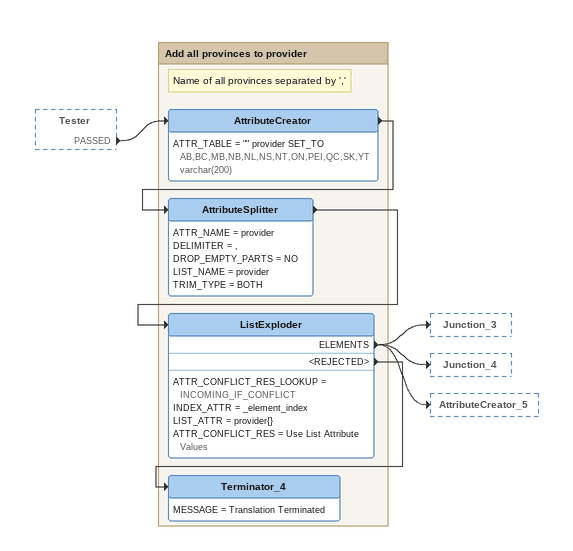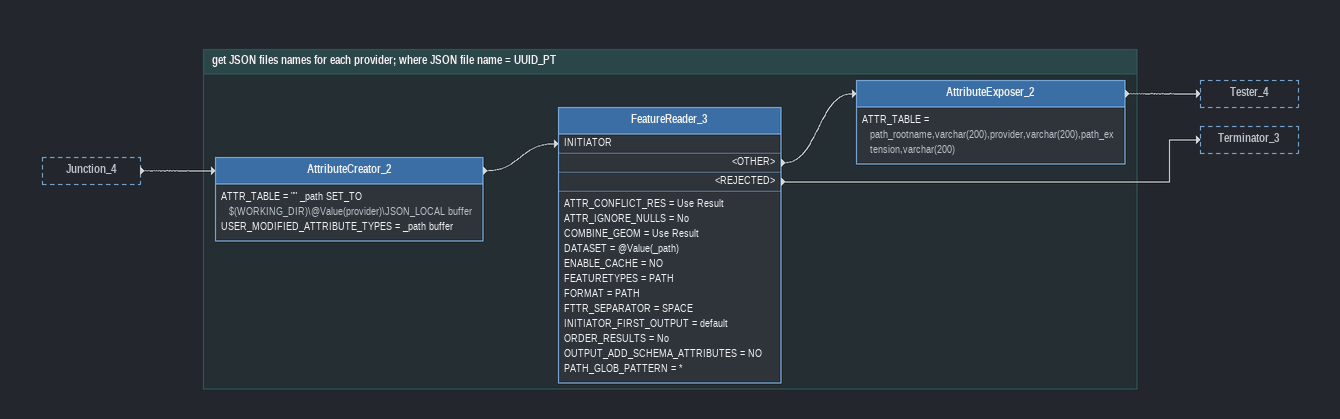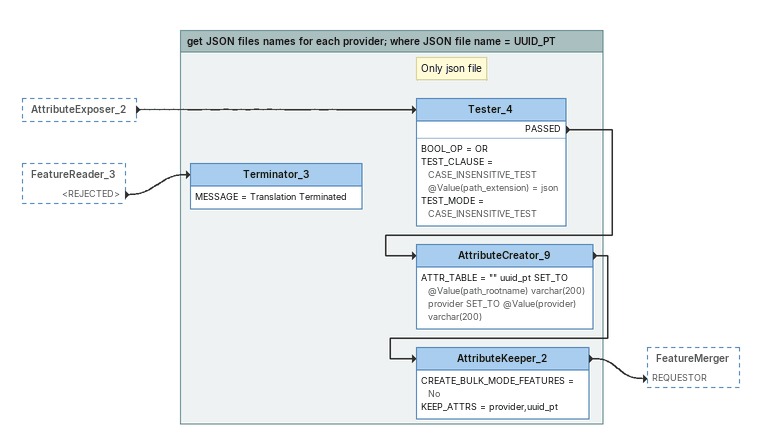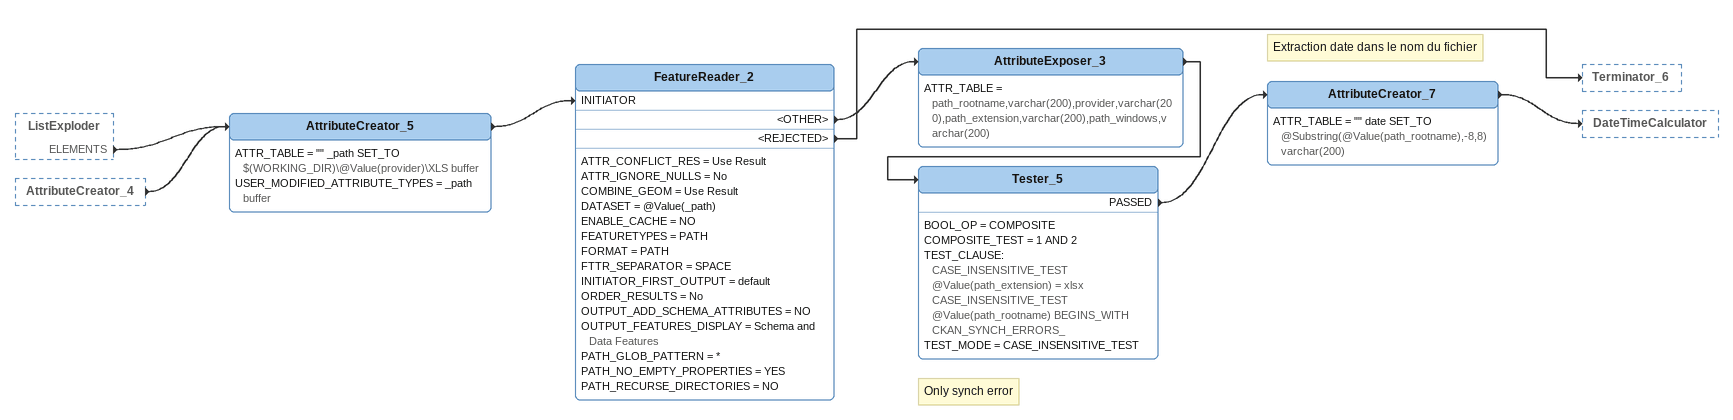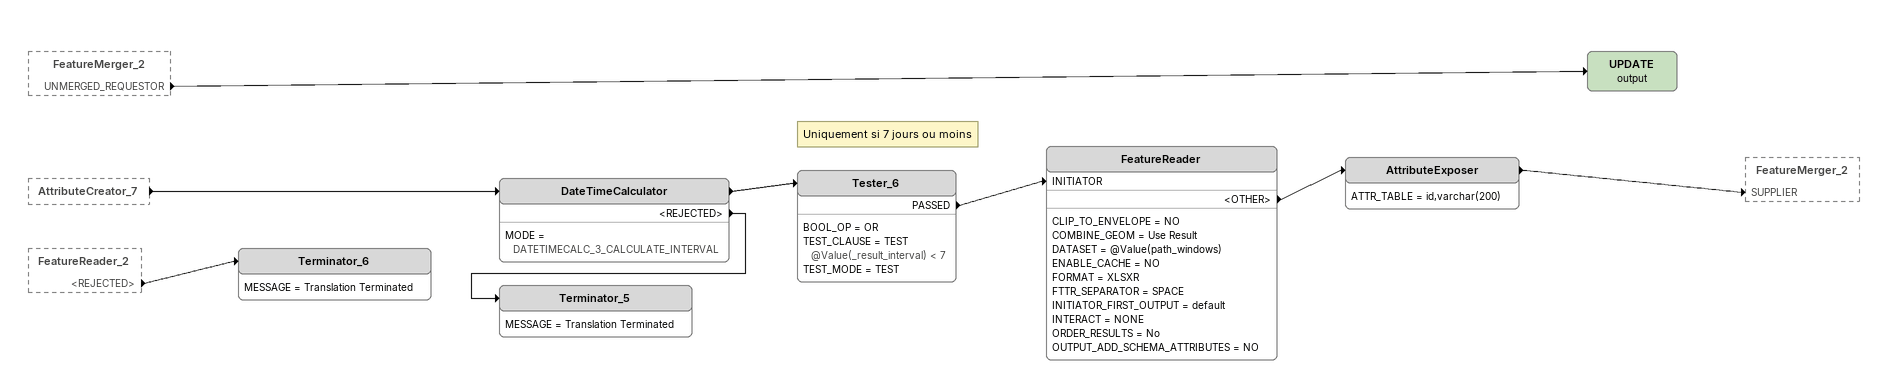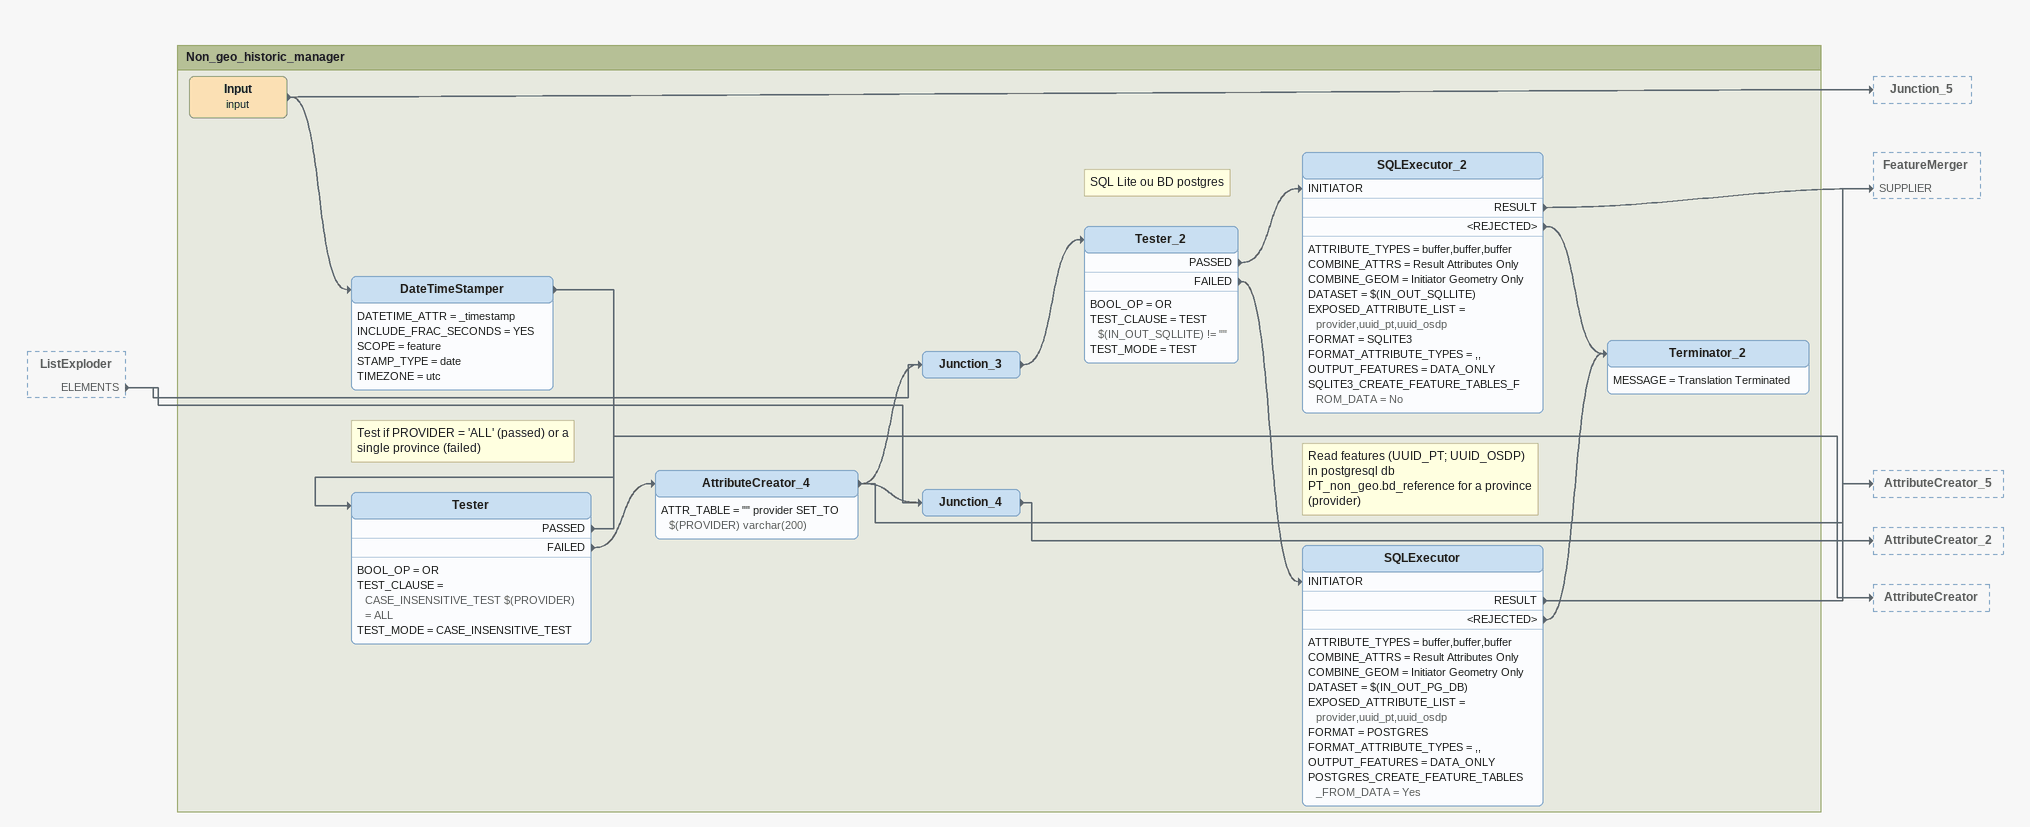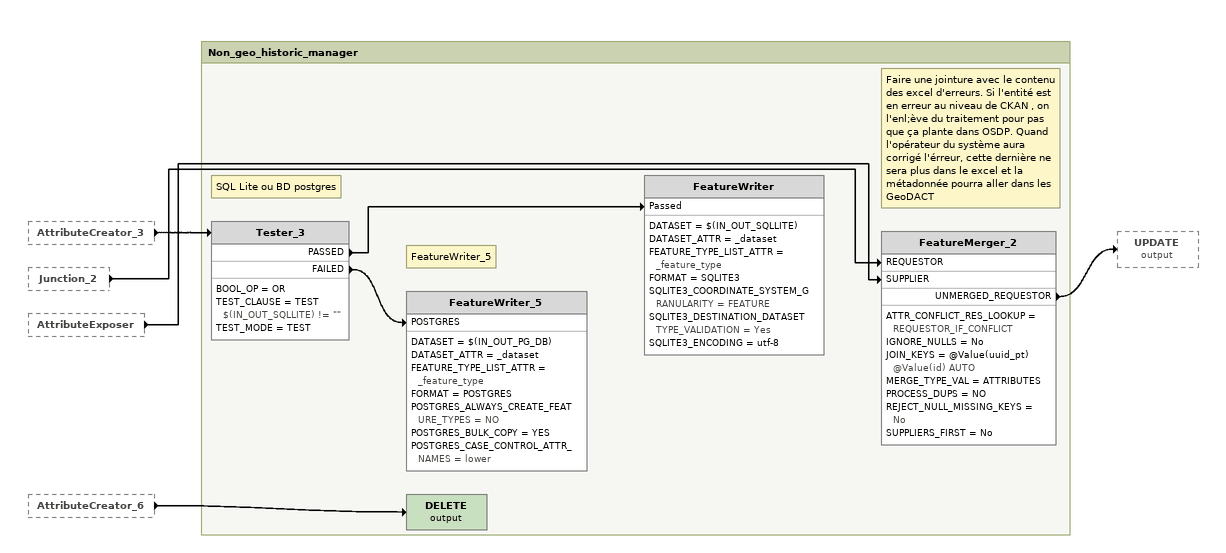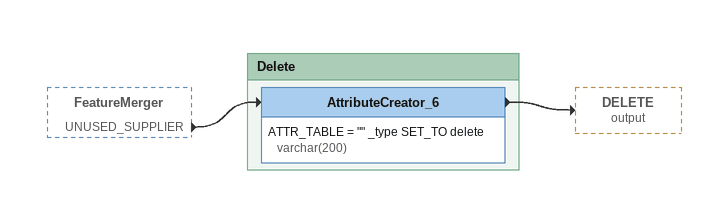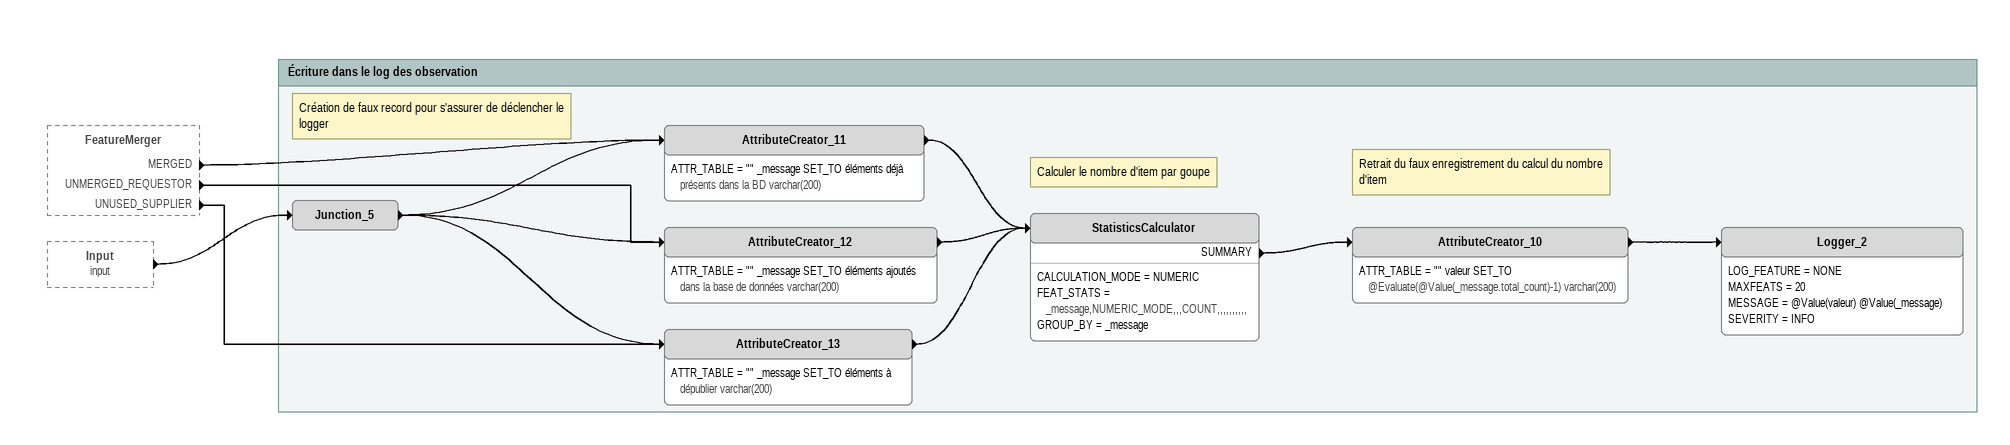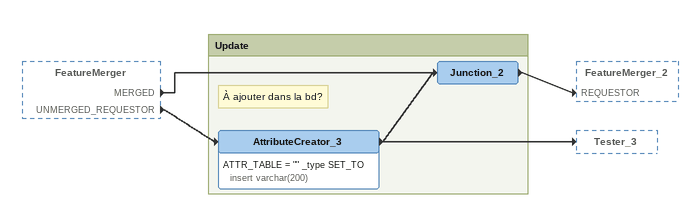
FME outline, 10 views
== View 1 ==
Tester [outside]
    PASSED -> AttributeCreator

Bookmark: Add all provinces to provider
Note: Name of all provinces separated by ','
AttributeCreator
    ATTR_TABLE = "" provider SET_TO AB,BC,MB,NB,NL,NS,NT,ON,PEI,QC,SK,YT varchar(200)
    -> AttributeSplitter
AttributeSplitter
    ATTR_NAME = provider
    DELIMITER = ,
    DROP_EMPTY_PARTS = NO
    LIST_NAME = provider
    TRIM_TYPE = BOTH
    -> ListExploder
ListExploder
    ATTR_CONFLICT_RES_LOOKUP = INCOMING_IF_CONFLICT
    INDEX_ATTR = _element_index
    LIST_ATTR = provider{}
    ATTR_CONFLICT_RES = Use List Attribute Values
    ELEMENTS -> Junction_3
    ELEMENTS -> Junction_4
    ELEMENTS -> AttributeCreator_5
    <REJECTED> -> Terminator_4
Terminator_4
    MESSAGE = Translation Terminated

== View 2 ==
Junction_4 [outside]
    -> AttributeCreator_2

Bookmark: get JSON files names for each provider; where JSON file name = UUID_PT
AttributeCreator_2
    ATTR_TABLE = "" _path SET_TO $(WORKING_DIR)\@Value(provider)\JSON_LOCAL buffer
    USER_MODIFIED_ATTRIBUTE_TYPES = _path buffer
    -> FeatureReader_3 [INITIATOR]
FeatureReader_3
    ATTR_CONFLICT_RES = Use Result
    ATTR_IGNORE_NULLS = No
    COMBINE_GEOM = Use Result
    DATASET = @Value(_path)
    ENABLE_CACHE = NO
    FEATURETYPES = PATH
    FORMAT = PATH
    FTTR_SEPARATOR = SPACE
    INITIATOR_FIRST_OUTPUT = default
    ORDER_RESULTS = No
    OUTPUT_ADD_SCHEMA_ATTRIBUTES = NO
    PATH_GLOB_PATTERN = *
    <OTHER> -> AttributeExposer_2
    <REJECTED> -> Terminator_3
AttributeExposer_2
    ATTR_TABLE = path_rootname,varchar(200),provider,varchar(200),path_extension,varchar(200)
    -> Tester_4

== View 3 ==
AttributeExposer_2 [outside]
    -> Tester_4
FeatureReader_3 [outside]
    <REJECTED> -> Terminator_3

Bookmark: get JSON files names for each provider; where JSON file name = UUID_PT
Note: Only json file
Tester_4
    BOOL_OP = OR
    TEST_CLAUSE = CASE_INSENSITIVE_TEST @Value(path_extension) = json
    TEST_MODE = CASE_INSENSITIVE_TEST
    PASSED -> AttributeCreator_9
AttributeCreator_9
    ATTR_TABLE = "" uuid_pt SET_TO @Value(path_rootname) varchar(200)  provider SET_TO @Value(provider) varchar(200)
    -> AttributeKeeper_2
AttributeKeeper_2
    CREATE_BULK_MODE_FEATURES = No
    KEEP_ATTRS = provider,uuid_pt
    -> FeatureMerger [REQUESTOR]
Terminator_3
    MESSAGE = Translation Terminated

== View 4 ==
ListExploder [outside]
    ELEMENTS -> AttributeCreator_5
AttributeCreator_4 [outside]
    -> AttributeCreator_5
AttributeCreator_5
    ATTR_TABLE = "" _path SET_TO $(WORKING_DIR)\@Value(provider)\XLS buffer
    USER_MODIFIED_ATTRIBUTE_TYPES = _path buffer
    -> FeatureReader_2 [INITIATOR]
FeatureReader_2
    ATTR_CONFLICT_RES = Use Result
    ATTR_IGNORE_NULLS = No
    COMBINE_GEOM = Use Result
    DATASET = @Value(_path)
    ENABLE_CACHE = NO
    FEATURETYPES = PATH
    FORMAT = PATH
    FTTR_SEPARATOR = SPACE
    INITIATOR_FIRST_OUTPUT = default
    ORDER_RESULTS = No
    OUTPUT_ADD_SCHEMA_ATTRIBUTES = NO
    OUTPUT_FEATURES_DISPLAY = Schema and Data Features
    PATH_GLOB_PATTERN = *
    PATH_NO_EMPTY_PROPERTIES = YES
    PATH_RECURSE_DIRECTORIES = NO
    <OTHER> -> AttributeExposer_3
    <REJECTED> -> Terminator_6
AttributeExposer_3
    ATTR_TABLE = path_rootname,varchar(200),provider,varchar(200),path_extension,varchar(200),path_windows,varchar(200)
    -> Tester_5
Note: Only synch error
Tester_5
    BOOL_OP = COMPOSITE
    COMPOSITE_TEST = 1 AND 2
    TEST_CLAUSE:
      CASE_INSENSITIVE_TEST @Value(path_extension) = xlsx
      CASE_INSENSITIVE_TEST @Value(path_rootname) BEGINS_WITH CKAN_SYNCH_ERRORS_
    TEST_MODE = CASE_INSENSITIVE_TEST
    PASSED -> AttributeCreator_7
Note: Extraction date dans le nom du fichier
AttributeCreator_7
    ATTR_TABLE = "" date SET_TO @Substring(@Value(path_rootname),-8,8) varchar(200)
    -> DateTimeCalculator

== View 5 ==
FeatureMerger_2 [outside]
    UNMERGED_REQUESTOR -> UPDATE (output)
AttributeCreator_7 [outside]
    -> DateTimeCalculator
FeatureReader_2 [outside]
    <REJECTED> -> Terminator_6
DateTimeCalculator
    MODE = DATETIMECALC_3_CALCULATE_INTERVAL
    -> Tester_6
    <REJECTED> -> Terminator_5
Note: Uniquement si 7 jours ou moins
Tester_6
    BOOL_OP = OR
    TEST_CLAUSE = TEST @Value(_result_interval) < 7
    TEST_MODE = TEST
    PASSED -> FeatureReader [INITIATOR]
FeatureReader
    CLIP_TO_ENVELOPE = NO
    COMBINE_GEOM = Use Result
    DATASET = @Value(path_windows)
    ENABLE_CACHE = NO
    FORMAT = XLSXR
    FTTR_SEPARATOR = SPACE
    INITIATOR_FIRST_OUTPUT = default
    INTERACT = NONE
    ORDER_RESULTS = No
    OUTPUT_ADD_SCHEMA_ATTRIBUTES = NO
    <OTHER> -> AttributeExposer
AttributeExposer
    ATTR_TABLE = id,varchar(200)
    -> FeatureMerger_2 [SUPPLIER]
UPDATE (output)
Terminator_5
    MESSAGE = Translation Terminated
Terminator_6
    MESSAGE = Translation Terminated

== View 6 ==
ListExploder [outside]
    ELEMENTS -> Junction_3
    ELEMENTS -> Junction_4

Bookmark: Non_geo_historic_manager
Input (input)
    -> DateTimeStamper
    -> Junction_5
DateTimeStamper
    DATETIME_ATTR = _timestamp
    INCLUDE_FRAC_SECONDS = YES
    SCOPE = feature
    STAMP_TYPE = date
    TIMEZONE = utc
    -> Tester
Note: Test if PROVIDER = 'ALL' (passed) or a single province (failed)
Tester
    BOOL_OP = OR
    TEST_CLAUSE = CASE_INSENSITIVE_TEST $(PROVIDER) = ALL
    TEST_MODE = CASE_INSENSITIVE_TEST
    PASSED -> AttributeCreator
    FAILED -> AttributeCreator_4
AttributeCreator_4
    ATTR_TABLE = "" provider SET_TO $(PROVIDER) varchar(200)
    -> Junction_4
    -> Junction_3
    -> AttributeCreator_5
Junction_3
    -> Tester_2
Note: SQL Lite ou BD postgres
Tester_2
    BOOL_OP = OR
    TEST_CLAUSE = TEST $(IN_OUT_SQLLITE) != ""
    TEST_MODE = TEST
    PASSED -> SQLExecutor_2 [INITIATOR]
    FAILED -> SQLExecutor [INITIATOR]
SQLExecutor_2
    ATTRIBUTE_TYPES = buffer,buffer,buffer
    COMBINE_ATTRS = Result Attributes Only
    COMBINE_GEOM = Initiator Geometry Only
    DATASET = $(IN_OUT_SQLLITE)
    EXPOSED_ATTRIBUTE_LIST = provider,uuid_pt,uuid_osdp
    FORMAT = SQLITE3
    FORMAT_ATTRIBUTE_TYPES = ,,
    OUTPUT_FEATURES = DATA_ONLY
    SQLITE3_CREATE_FEATURE_TABLES_FROM_DATA = No
    RESULT -> FeatureMerger [SUPPLIER]
    <REJECTED> -> Terminator_2
Note: Read features (UUID_PT; UUID_OSDP) in postgresql db PT_non_geo.bd_reference for a province (provider)
SQLExecutor
    ATTRIBUTE_TYPES = buffer,buffer,buffer
    COMBINE_ATTRS = Result Attributes Only
    COMBINE_GEOM = Initiator Geometry Only
    DATASET = $(IN_OUT_PG_DB)
    EXPOSED_ATTRIBUTE_LIST = provider,uuid_pt,uuid_osdp
    FORMAT = POSTGRES
    FORMAT_ATTRIBUTE_TYPES = ,,
    OUTPUT_FEATURES = DATA_ONLY
    POSTGRES_CREATE_FEATURE_TABLES_FROM_DATA = Yes
    RESULT -> FeatureMerger [SUPPLIER]
    <REJECTED> -> Terminator_2
Terminator_2
    MESSAGE = Translation Terminated
Junction_4
    -> AttributeCreator_2

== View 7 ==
AttributeCreator_3 [outside]
    -> Tester_3
Junction_2 [outside]
    -> FeatureMerger_2 [REQUESTOR]
AttributeExposer [outside]
    -> FeatureMerger_2 [SUPPLIER]
AttributeCreator_6 [outside]
    -> DELETE (output)

Bookmark: Non_geo_historic_manager
Note: SQL Lite ou BD postgres
Tester_3
    BOOL_OP = OR
    TEST_CLAUSE = TEST $(IN_OUT_SQLLITE) != ""
    TEST_MODE = TEST
    PASSED -> FeatureWriter [Passed]
    FAILED -> FeatureWriter_5 [POSTGRES]
FeatureWriter
    DATASET = $(IN_OUT_SQLLITE)
    DATASET_ATTR = _dataset
    FEATURE_TYPE_LIST_ATTR = _feature_type
    FORMAT = SQLITE3
    SQLITE3_COORDINATE_SYSTEM_GRANULARITY = FEATURE
    SQLITE3_DESTINATION_DATASETTYPE_VALIDATION = Yes
    SQLITE3_ENCODING = utf-8
Note: FeatureWriter_5
FeatureWriter_5
    DATASET = $(IN_OUT_PG_DB)
    DATASET_ATTR = _dataset
    FEATURE_TYPE_LIST_ATTR = _feature_type
    FORMAT = POSTGRES
    POSTGRES_ALWAYS_CREATE_FEATURE_TYPES = NO
    POSTGRES_BULK_COPY = YES
    POSTGRES_CASE_CONTROL_ATTR_NAMES = lower
DELETE (output)
Note: Faire une jointure avec le contenu des excel d'erreurs. Si l'entité est en erreur au niveau de CKAN , on l'enl;ève du traitement pour pas que ça plante dans OSDP. Quand l'opérateur du système aura corrigé l'érreur, cette dernière ne sera plus dans le excel et la métadonnée pourra aller dans les GeoDACT
FeatureMerger_2
    ATTR_CONFLICT_RES_LOOKUP = REQUESTOR_IF_CONFLICT
    IGNORE_NULLS = No
    JOIN_KEYS = @Value(uuid_pt) @Value(id) AUTO
    MERGE_TYPE_VAL = ATTRIBUTES
    PROCESS_DUPS = NO
    REJECT_NULL_MISSING_KEYS = No
    SUPPLIERS_FIRST = No
    UNMERGED_REQUESTOR -> UPDATE (output)

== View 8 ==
FeatureMerger [outside]
    UNUSED_SUPPLIER -> AttributeCreator_6

Bookmark: Delete
AttributeCreator_6
    ATTR_TABLE = "" _type SET_TO delete varchar(200)
    -> DELETE (output)

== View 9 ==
FeatureMerger [outside]
    MERGED -> AttributeCreator_11
    UNMERGED_REQUESTOR -> AttributeCreator_12
    UNUSED_SUPPLIER -> AttributeCreator_13
Input (input) [outside]
    -> Junction_5

Bookmark: Écriture dans le log des observation
Note: Création de faux record pour s'assurer de déclencher le logger
Junction_5
    -> AttributeCreator_11
    -> AttributeCreator_12
    -> AttributeCreator_13
AttributeCreator_11
    ATTR_TABLE = "" _message SET_TO éléments déjà présents dans la BD varchar(200)
    -> StatisticsCalculator
AttributeCreator_12
    ATTR_TABLE = "" _message SET_TO éléments ajoutés dans la base de données varchar(200)
    -> StatisticsCalculator
AttributeCreator_13
    ATTR_TABLE = "" _message SET_TO éléments à dépublier varchar(200)
    -> StatisticsCalculator
Note: Calculer le nombre d'item par goupe
StatisticsCalculator
    CALCULATION_MODE = NUMERIC
    FEAT_STATS = _message,NUMERIC_MODE,,,COUNT,,,,,,,,,,
    GROUP_BY = _message
    SUMMARY -> AttributeCreator_10
Note: Retrait du faux enregistrement du calcul du nombre d'item
AttributeCreator_10
    ATTR_TABLE = "" valeur SET_TO @Evaluate(@Value(_message.total_count)-1) varchar(200)
    -> Logger_2
Logger_2
    LOG_FEATURE = NONE
    MAXFEATS = 20
    MESSAGE = @Value(valeur) @Value(_message)
    SEVERITY = INFO

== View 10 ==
FeatureMerger [outside]
    MERGED -> Junction_2
    UNMERGED_REQUESTOR -> AttributeCreator_3

Bookmark: Update
Note: À ajouter dans la bd?
AttributeCreator_3
    ATTR_TABLE = "" _type SET_TO insert varchar(200)
    -> Junction_2
    -> Tester_3
Junction_2
    -> FeatureMerger_2 [REQUESTOR]
